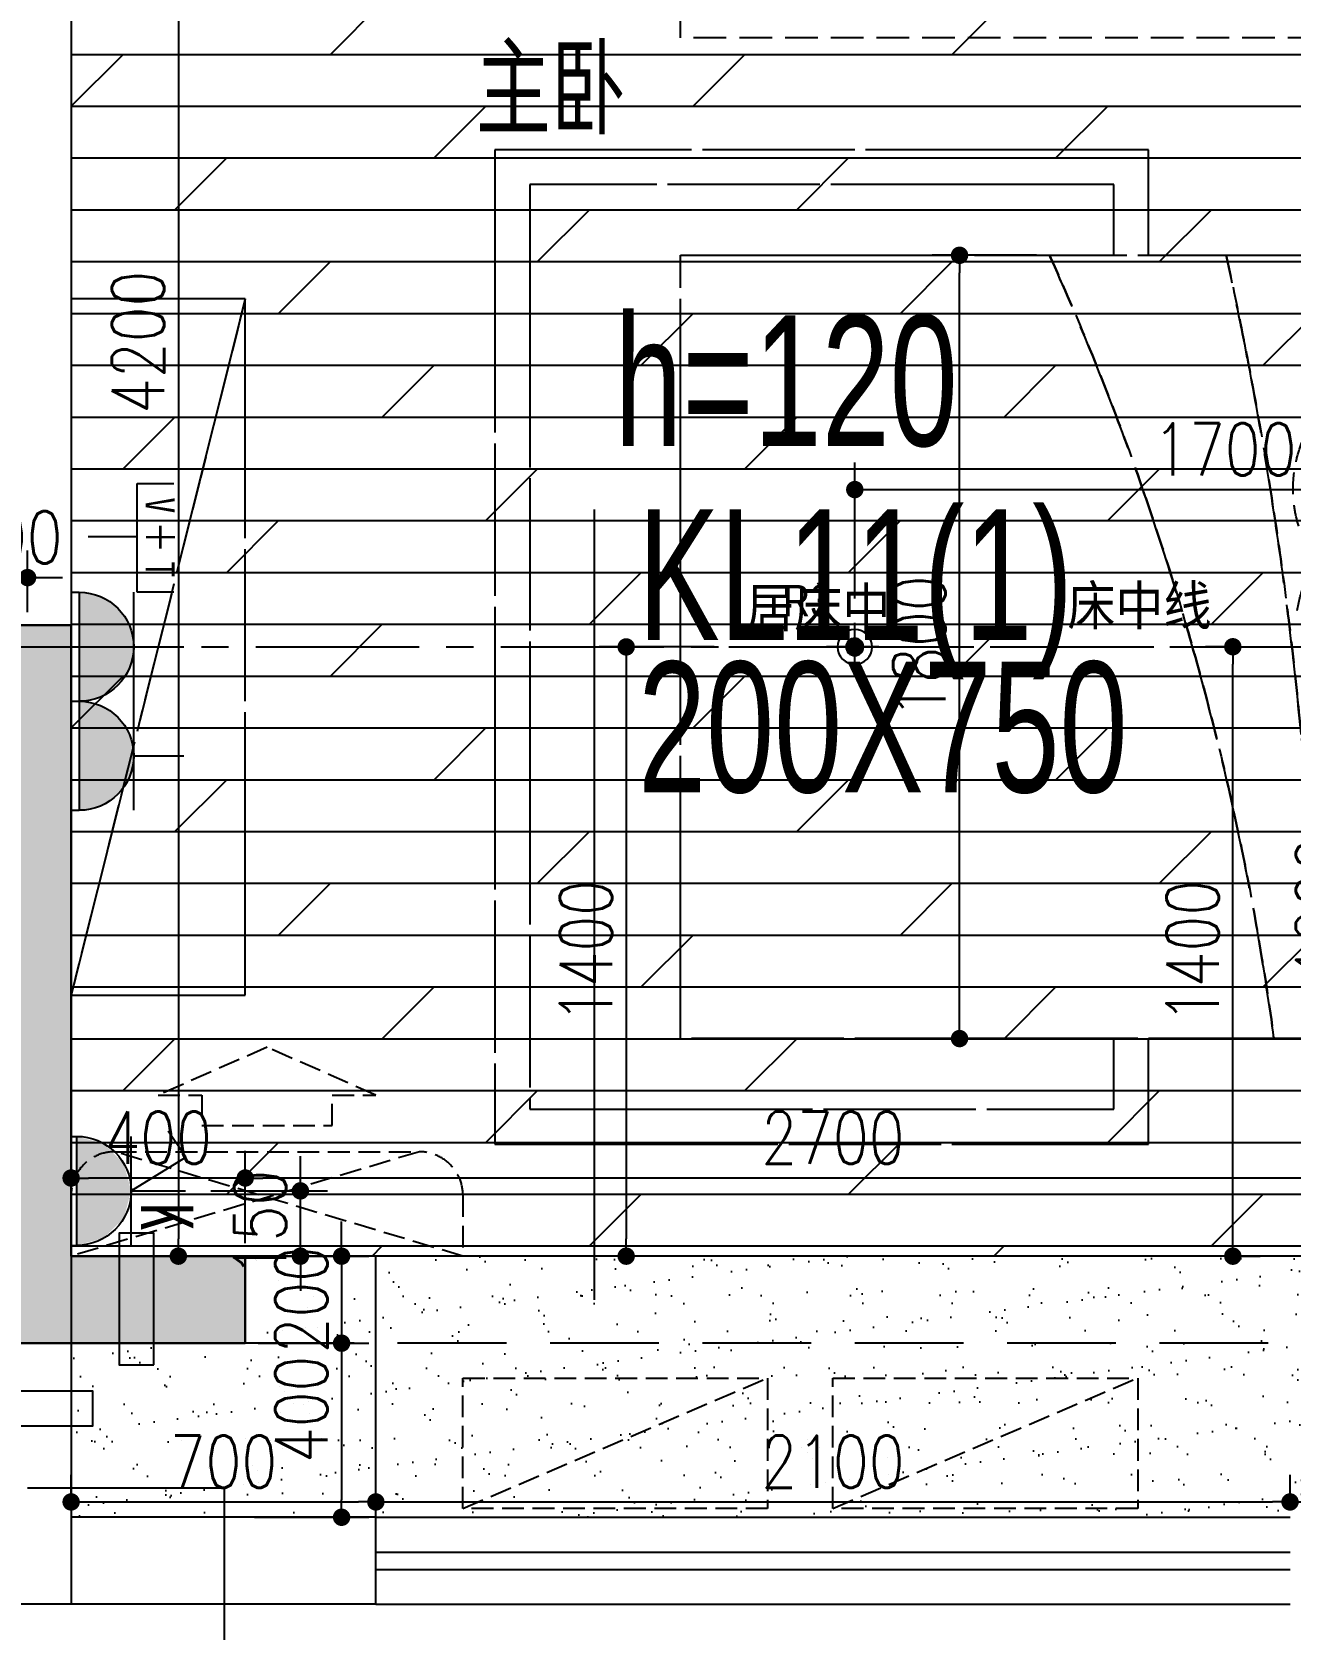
# Model space of a CAD drawing. Header units: inches. Extents: x -2597087 to 134135, y -662679 to 20000.
# Drawn here: x 12580 to 15470, y -18434 to -14764 of the extents above; entities that cross this region are included whole.
import ezdxf
from ezdxf.enums import TextEntityAlignment as Align

# ---------------------------------------------------------------- set-up
doc = ezdxf.new("R2010")
doc.units = ezdxf.units.IN
doc.header["$LTSCALE"] = 100
doc.header["$MEASUREMENT"] = 0
for name, pattern in [('$0$DASH', [0.35, 0.25, -0.1]), ('__DASH', [0.35, 0.25, -0.1]), ('CENTER', [50.8, 31.75, -6.35, 6.35, -6.35]), ('CENTER2', [1.125, 0.75, -0.125, 0.125, -0.125]), ('DASH', [0.35, 0.25, -0.1]), ('DASHDOT2', [12.7, 6.35, -3.175, 0, -3.175]), ('HIDDENX2', [0.75, 0.5, -0.25])]:
    doc.linetypes.add(name, pattern=pattern)
doc.layers.get('0').update_dxf_attribs({"linetype": 'CONTINUOUS'})
doc.layers.get('Defpoints').update_dxf_attribs({"linetype": 'CONTINUOUS'})
for name, color, linetype in [('-04给水图层', 142, 'CENTER'), ('00-墙填充', 8, 'CONTINUOUS'), ('00-墙实线', 6, 'CONTINUOUS'), ('00-板厚度', 7, 'CONTINUOUS'), ('00-梁编号', 2, 'CONTINUOUS'), ('00-梁虚线', 4, 'DASH'), ('Air Conditioner空调机', 147, 'CONTINUOUS'), ('EQUIP-动力', 3, 'CONTINUOUS'), ('EQUIP-照明', 3, 'CONTINUOUS'), ('floor', 8, 'CONTINUOUS'), ('PUB_HATCH', 8, 'CONTINUOUS'), ('RC', 1, 'CONTINUOUS'), ('WALL', 7, 'CONTINUOUS'), ('wall-dim', 3, 'CONTINUOUS'), ('WC', 1, 'CONTINUOUS'), ('WINDOW', 4, 'CONTINUOUS'), ('天花开线', 4, 'CONTINUOUS'), ('家具', 1, 'DASH'), ('空调', 8, 'CONTINUOUS')]:
    doc.layers.add(name, color=color, linetype=linetype)
doc.layers.add('PUB_TEXT', color=2, linetype='CONTINUOUS', lineweight=0)
doc.styles.add('_TCH_LABEL', font='COMPLEX', dxfattribs={"bigfont": 'GBCBIG'})
doc.styles.add('st', font='', dxfattribs={"width": 0.7})
doc.styles.get("Standard").update_dxf_attribs({"font": 'txt.shx', "width": 0.8, "bigfont": 'GBCBIG.shx'})
doc.styles.add('STYLE1', font='stylu.ttf')
doc.styles.add('宋体', font='', dxfattribs={"width": 0.8})
doc.styles.add('结构海文', font='haiwenrs2015.shx', dxfattribs={"width": 0.7, "bigfont": 'haiwenhz.shx'})
doc.styles.get('st').set_extended_font_data('SimSun')
doc.styles.get('宋体').set_extended_font_data('SimSun')
doc.dimstyles.new('50', dxfattribs={"dimscale": 50, "dimtxt": 2.4, "dimasz": 0.8, "dimexe": 1.25, "dimexo": 0.6, "dimgap": 0.65, "dimtad": 1, "dimdec": 0, "dimdsep": 46, "dimtxsty": 'Standard', "dimblk1": 'DOT', "dimblk2": 'DOT', "dimsah": 1, "dimcen": 2.5, "dimclrd": 3, "dimclre": 3, "dimclrt": 3, "dimadec": 0, "dimazin": 0, "dimtfac": 1, "dimtdec": 0, "dimtix": 1, "dimtmove": 2, "dimatfit": 0, "dimldrblk": 'DOT', "dimfxl": 5, "dimfxlon": 1, "dimarcsym": 0})

# ---------------------------------------------------------------- blocks, each defined once
blk = doc.blocks.new('A$C50EC2947')
at = {"linetype": 'DASH', "ltscale": 2}
blk.add_line((0.5, 300), (700, -1.2), dxfattribs=at)
blk.add_lwpolyline([(0, 0), (700, -1.2), (700.5, 298.8), (0.5, 300)], close=True, dxfattribs=at)
blk = doc.blocks.new('A$C65142D5C')
at = {"layer": '空调', "linetype": 'DASH', "ltscale": 2}
for p, q in [((240, 100), (0, 900)), ((0, 0), (240, 800))]:
    blk.add_line(p, q, dxfattribs=at)
blk.add_lwpolyline([(0, 0), (0, 900), (140, 900, -0.414214), (240, 800), (240, 100, -0.414214), (140, 0)], format="xyb", close=True, dxfattribs=at)
blk.add_lwpolyline([(370, 700), (370, 600), (300, 600), (300, 300), (370, 300), (370, 200), (480, 450)], close=True, dxfattribs=at)
blk = doc.blocks.new('DFG44EWDSDFG')
at = {"layer": 'PUB_HATCH'}
blk.add_hatch(color=6, dxfattribs=at).paths.add_polyline_path([(13069.9, -17777.5), (13069.9, -17577.5), (12669.9, -17577.5), (12669.9, -16127.5), (12469.9, -16127.5), (12469.9, -16677.5), (11969.9, -16677.5), (11969.9, -16877.5), (12469.9, -16877.5), (12469.9, -17777.5)])
at = {"layer": 'Air Conditioner空调机'}
for points in [[(12859.9, -17827.5), (12859.9, -17524.8), (12779.9, -17524.8), (12779.9, -17827.5)], [(12417.2, -17967.5), (12719.9, -17967.5), (12719.9, -17887.5), (12417.2, -17887.5)]]:
    blk.add_lwpolyline(points, close=True, dxfattribs=at)
at = {"layer": 'WALL'}
for p, q in [((12669.9, -13377.5), (12669.9, -16777.5)), ((12669.9, -16127.5), (12469.9, -16127.5)), ((12669.9, -16777.5), (12669.9, -17577.5)), ((12669.9, -17577.5), (12669.9, -17777.5)), ((12669.9, -17777.5), (12669.9, -18177.5)), ((13369.9, -18177.5), (12669.9, -18177.5)), ((13369.9, -18377.5), (13369.9, -18177.5)), ((13369.9, -18377.5), (12469.9, -18377.5))]:
    blk.add_line(p, q, dxfattribs=at)
at = {"layer": 'WALL', "color": 7}
for p, q in [((12669.9, -17577.5), (12669.9, -16127.5)), ((13069.9, -17577.5), (12669.9, -17577.5)), ((13069.9, -17777.5), (13069.9, -17577.5)), ((12469.9, -17777.5), (13069.9, -17777.5))]:
    blk.add_line(p, q, dxfattribs=at)
at = {"layer": 'WINDOW'}
for p, q in [((16069.9, -17577.5), (12669.9, -17577.5)), ((13369.9, -18177.5), (15469.9, -18177.5)), ((13369.9, -18257.5), (15469.9, -18257.5)), ((13369.9, -18297.5), (15469.9, -18297.5)), ((13369.9, -18377.5), (15469.9, -18377.5))]:
    blk.add_line(p, q, dxfattribs=at)
at = {"layer": 'Air Conditioner空调机', "linetype": 'DASH', "ltscale": 0.5, "extrusion": (0, 0, -1), "zscale": -1, "rotation": 180.0967230351278}
for p in [(-13569.9, -17857.5), (-14419.9, -17857.5)]:
    blk.add_blockref('A$C50EC2947', p, dxfattribs=at)
at = {"layer": '空调', "rotation": 89.9999999066185}
blk.add_blockref('A$C65142D5C', (13569.9, -17577.5), dxfattribs=at)
blk = doc.blocks.new('A$C0CEA21E2')
at = {"layer": '家具', "color": 2, "linetype": 'HIDDENX2'}
for p, q in [((2026.6, 2900), (2026.6, 2400)), ((2526.6, 2900), (2026.6, 2900)), ((2526.6, 2400), (426.7, 2400)), ((426.7, 2400), (426.7, 600)), ((2526.6, 600), (2526.6, 2400)), ((426.7, 600), (2526.6, 600)), ((2026.6, 100), (2026.6, 600)), ((2526.6, 600), (2526.6, 600)), ((2526.6, 100), (2026.6, 100))]:
    blk.add_line(p, q, dxfattribs=at)
at = {"layer": '家具', "color": 8, "linetype": 'HIDDENX2'}
for p, q in [((2266.2, 2631.5), (2266.2, 2834.7)), ((2248.9, 2631.5), (2062, 2631.5)), ((2248.9, 2631.5), (2480.3, 2631.5)), ((2266.2, 2631.5), (2266.2, 2420.4)), ((80, 437.5), (80, 2562.5)), ((80, 2562.5), (1421.7, 2562.5)), ((1421.7, 2562.5), (1421.7, 2400)), ((1948.1, 2044.3), (1948.1, 2215.9)), ((2401.5, 2215.9), (2401.5, 1534.6)), ((2401.5, 784.1), (2401.5, 1465.4)), ((1948.1, 944.5), (1948.1, 784.1)), ((1421.7, 600), (1421.7, 437.5)), ((2266.2, 368.5), (2266.2, 579.6)), ((1421.7, 437.5), (80, 437.5)), ((2248.9, 368.5), (2062, 368.5)), ((2248.9, 368.5), (2480.3, 368.5)), ((2266.2, 368.5), (2266.2, 165.3))]:
    blk.add_line(p, q, dxfattribs=at)
at = {"layer": '家具', "color": 1, "linetype": 'HIDDENX2'}
for p, q in [((0, 357.5), (0, 2642.5)), ((0, 2642.5), (1501.7, 2642.5)), ((1501.7, 2642.5), (1501.7, 2400)), ((1501.7, 600), (1501.7, 357.5)), ((1501.7, 357.5), (0, 357.5))]:
    blk.add_line(p, q, dxfattribs=at)
at = {"layer": '家具', "color": 2, "linetype": 'DASH'}
for p, q in [((2026.6, 2400), (2526.6, 2400)), ((2026.6, 600), (2526.6, 600))]:
    blk.add_line(p, q, dxfattribs=at)
at = {"layer": '家具', "color": 2, "linetype": 'HIDDENX2'}
for points in [[(2526.6, 2400), (2526.6, 2900)], [(2526.6, 600), (2526.6, 100)]]:
    blk.add_lwpolyline(points, dxfattribs=at)
at = {"layer": '家具', "linetype": 'HIDDENX2'}
for centre in [(2266.2, 2631.5), (2266.2, 368.5)]:
    blk.add_circle(centre, 134.6, dxfattribs=at)
at = {"layer": '家具', "color": 8, "linetype": 'HIDDENX2'}
for centre in [(2266.2, 2631.5), (2266.2, 368.5)]:
    blk.add_circle(centre, 71.1, dxfattribs=at)
at = {"layer": '家具', "color": 1, "linetype": 'HIDDENX2'}
for centre, radius, start, end in [((-4641.7, 3268.2), 6489.8, 335.72354, 352.31176), ((-7066, 2531.6), 8956.6, 347.54529, 359.15783)]:
    blk.add_arc(centre, radius, start, end, dxfattribs=at)
at = {"layer": '家具', "color": 8, "linetype": 'HIDDENX2'}
for centre, radius, start, end in [((2174.8, 941.2), 1294.7, 79.916, 100.084), ((2034.8, 1608.6), 444.3, 76.6334, 110.2028), ((2021.3, 1962.3), 140.2, 320.0013, 34.052), ((1903.9, 1741.7), 260, 342.7207, 37.6076), ((2034.8, 1298.5), 444.3, 76.6334, 109.4677), ((1828, 1606.4), 333.5, 334.3744, 21.8909), ((2174.8, 2809.3), 1294.7, 268.8475, 280.084), ((1903.9, 1331.6), 260, 342.7207, 37.6076), ((2174.8, 190.7), 1294.7, 79.916, 91.6008), ((2331.1, 1510.3), 497.3, 190.9098, 204.5758), ((2127.7, 1136.9), 294, 148.4002, 212.1383), ((2034.8, 875.5), 444.3, 76.6334, 110.7599), ((2071.2, 1589.9), 345.1, 236.1083, 238.4666), ((2021.3, 1229.2), 140.2, 320.0013, 34.052), ((1903.9, 1008.7), 260, 342.7207, 37.6076), ((2071.2, 1267), 345.1, 236.1083, 283.5553), ((2174.8, 2058.8), 1294.7, 259.916, 280.084)]:
    blk.add_arc(centre, radius, start, end, dxfattribs=at)
blk = doc.blocks.new('_Dot')
at = {"color": 0, "linetype": 'ByBlock', "lineweight": -2}
blk.add_line((-0.5, 0), (-1, 0), dxfattribs=at)
at = {"color": 0, "linetype": 'ByBlock', "const_width": 0.5}
blk.add_lwpolyline([(-0.25, 0, 1), (0.25, 0, 1)], format="xyb", close=True, dxfattribs=at)
blk = doc.blocks.new('*D422')
at = {"layer": 'Defpoints', "color": 0, "transparency": 16777216}
for p in [(14710.7, -15277.5), (14917.5, -15277.5), (15120, -17077.5)]:
    blk.add_point(p, dxfattribs=at)
at = {"layer": 'WC', "color": 3, "lineweight": -2, "transparency": 16777216}
for p, q in [((14887.5, -15277.5), (14648.2, -15277.5)), ((14710.7, -17037.5), (14710.7, -15317.5)), ((14960.7, -17077.5), (14648.2, -17077.5))]:
    blk.add_line(p, q, dxfattribs=at)
at = {"layer": 'WC', "color": 3, "lineweight": -2, "transparency": 16777216, "xscale": 40, "yscale": 40, "zscale": 40}
for p, rotation in [((14710.7, -15277.5), 90), ((14710.7, -17077.5), 270)]:
    blk.add_blockref('_Dot', p, dxfattribs=dict(at, rotation=rotation))
at = {"layer": 'WC', "color": 3, "transparency": 16777216, "insert": (14618.2, -16177.5), "char_height": 120, "attachment_point": 5, "rotation": 90}
blk.add_mtext('1800', dxfattribs=at)
blk = doc.blocks.new('*D441')
at = {"layer": 'Defpoints', "color": 0, "transparency": 16777216}
for p in [(15635.9, -16177.5), (15874.6, -16177.5), (15874.6, -17377.8)]:
    blk.add_point(p, dxfattribs=at)
at = {"layer": 'EQUIP-照明', "color": 3, "lineweight": -2, "transparency": 16777216}
for p, q in [((15844.6, -16177.5), (15573.4, -16177.5)), ((15635.9, -17337.8), (15635.9, -16217.5)), ((15844.6, -17377.8), (15573.4, -17377.8))]:
    blk.add_line(p, q, dxfattribs=at)
at = {"layer": 'EQUIP-照明', "color": 3, "lineweight": -2, "transparency": 16777216, "xscale": 40, "yscale": 40, "zscale": 40}
for p, rotation in [((15635.9, -16177.5), 90), ((15635.9, -17377.8), 270)]:
    blk.add_blockref('_Dot', p, dxfattribs=dict(at, rotation=rotation))
at = {"layer": 'EQUIP-照明', "color": 3, "transparency": 16777216, "insert": (15543.4, -16777.6), "char_height": 120, "attachment_point": 5, "rotation": 90}
blk.add_mtext('1200', dxfattribs=at)
blk = doc.blocks.new('*D442')
at = {"layer": 'Defpoints', "color": 0, "transparency": 16777216}
for p in [(14177.1, -16177.5), (13945, -17577.5), (14177.1, -17577.5)]:
    blk.add_point(p, dxfattribs=at)
at = {"layer": 'EQUIP-照明', "color": 3, "lineweight": -2, "transparency": 16777216}
for p, q in [((14147.1, -16177.5), (13882.5, -16177.5)), ((13945, -16217.5), (13945, -17537.5)), ((14147.1, -17577.5), (13882.5, -17577.5))]:
    blk.add_line(p, q, dxfattribs=at)
at = {"layer": 'EQUIP-照明', "color": 3, "lineweight": -2, "transparency": 16777216, "xscale": 40, "yscale": 40, "zscale": 40}
for p, rotation in [((13945, -16177.5), 90), ((13945, -17577.5), 270)]:
    blk.add_blockref('_Dot', p, dxfattribs=dict(at, rotation=rotation))
at = {"layer": 'EQUIP-照明', "color": 3, "transparency": 16777216, "insert": (13852.5, -16877.5), "char_height": 120, "attachment_point": 5, "rotation": 90}
blk.add_mtext('1400', dxfattribs=at)
blk = doc.blocks.new('$2134')
h = blk.add_hatch(color=250)
h.dxf.hatch_style = 1
edge = h.paths.add_edge_path()
edge.add_arc((12324.7, 10810.7), 20, 0, 360)
at = {"color": 1}
for p, q in [((12324.7, 10755.7), (12324.7, 10865.7)), ((12269.7, 10810.7), (12389.6, 10810.7))]:
    blk.add_line(p, q, dxfattribs=at)
for radius in [40, 20]:
    blk.add_circle((12324.7, 10810.7), radius, dxfattribs=at)
blk = doc.blocks.new('*D443')
at = {"layer": 'Defpoints', "color": 0, "transparency": 16777216}
for p in [(16169.9, -15815.9), (16169.9, -16093.2), (14470.1, -16122.5)]:
    blk.add_point(p, dxfattribs=at)
at = {"layer": '天花开线', "color": 3, "lineweight": -2, "transparency": 16777216}
for p, q in [((14470.1, -16065.9), (14470.1, -15753.4)), ((16169.9, -16063.2), (16169.9, -15753.4)), ((14510.1, -15815.9), (16129.9, -15815.9))]:
    blk.add_line(p, q, dxfattribs=at)
at = {"layer": '天花开线', "color": 3, "lineweight": -2, "transparency": 16777216, "xscale": 40, "yscale": 40, "zscale": 40, "rotation": 180}
blk.add_blockref('_Dot', (14470.1, -15815.9), dxfattribs=at)
at = {"layer": '天花开线', "color": 3, "lineweight": -2, "transparency": 16777216, "xscale": 40, "yscale": 40, "zscale": 40}
blk.add_blockref('_Dot', (16169.9, -15815.9), dxfattribs=at)
at = {"layer": '天花开线', "color": 3, "transparency": 16777216, "insert": (15320, -15723.4), "char_height": 120, "attachment_point": 5}
blk.add_mtext('1700', dxfattribs=at)
blk = doc.blocks.new('DREGFDS34DFDFDFFDDFDF')
at = {"layer": 'EQUIP-动力', "color": 8, "linetype": '__DASH', "ltscale": 10}
for p, q in [((43164.3, -15035), (41662.6, -15035)), ((41662.6, -15035), (41662.6, -17319.9)), ((43164.3, -15277.5), (43164.3, -15035)), ((43084.3, -15115), (41742.6, -15115)), ((41742.6, -15115), (41742.6, -17239.9)), ((43084.3, -15277.5), (43084.3, -15115)), ((42089.3, -17077.5), (42089.3, -15277.5)), ((42089.3, -15277.5), (44189.2, -15277.5)), ((41089.2, -15377.5), (40689.2, -15377.5)), ((40689.2, -15377.5), (40689.2, -16977.5)), ((41089.2, -15377.5), (40689.2, -16977.5)), ((41089.2, -16977.5), (41089.2, -15377.5)), ((40689.2, -16977.5), (41089.2, -16977.5)), ((44189.2, -17077.5), (42089.3, -17077.5)), ((43084.3, -17239.9), (43084.3, -17077.5)), ((43164.3, -17319.9), (43164.3, -17077.5)), ((41742.6, -17239.9), (43084.3, -17239.9)), ((41662.6, -17319.9), (43164.3, -17319.9))]:
    blk.add_line(p, q, dxfattribs=at)
for centre, radius, start, end in [((37020.8, -17945.7), 6489.8, 7.68824, 24.27646), ((34596.5, -17209.1), 8956.6, 0.84217, 12.45471)]:
    blk.add_arc(centre, radius, start, end, dxfattribs=at)
blk = doc.blocks.new('safre2cdas')
at = {"linetype": 'ByBlock', "lineweight": -2}
h = blk.add_hatch(color=0, dxfattribs=at)
edge = h.paths.add_edge_path()
edge.add_ellipse((-141.7, 0), major_axis=(-88.6, 88.6), ratio=1, start_angle=135, end_angle=315, ccw=False)
edge.add_line((-141.7, -125.2), (-141.7, 125.2))
at = {"color": 0, "linetype": 'ByBlock', "lineweight": -2}
for p, q in [((-160.3, 125.2), (-141.7, 125.2)), ((-141.7, 125.2), (-141.7, -125.2)), ((-16.4, -125.2), (-16.4, 125.2)), ((-16.4, 0), (98.6, 0)), ((-160.3, -125.2), (-141.7, -125.2))]:
    blk.add_line(p, q, dxfattribs=at)
at = {"color": 0, "linetype": 'ByBlock', "lineweight": -2, "extrusion": (0, 0, -1)}
blk.add_ellipse((-141.7, 0), major_axis=(88.6, 88.6), ratio=1, start_param=-0.785398, end_param=2.356194, dxfattribs=at)
blk = doc.blocks.new('PCG7')
at = {"color": 0, "linetype": 'ByBlock', "lineweight": -2}
for p, q in [((-120, 675), (-120, 300)), ((996, 300), (996, 675)), ((-120, 300), (996, 300)), ((450, 300), (450, -201))]:
    blk.add_line(p, q, dxfattribs=at)
at = {"color": 0, "linetype": 'ByBlock', "lineweight": -2, "style": '宋体', "width": 0.8}
for s, p in [('T', (33, 386)), ('＋', (282, 385)), ('V', (690, 386))]:
    blk.add_text(s, height=300, dxfattribs=at).set_placement(p)
blk = doc.blocks.new('*D495')
at = {"layer": 'Defpoints', "color": 0, "transparency": 16777216}
for p in [(15338.5, -16177.1), (15338.5, -16177.1), (15301.9, -17577.5)]:
    blk.add_point(p, dxfattribs=at)
at = {"layer": 'EQUIP-动力', "color": 3, "lineweight": -2, "transparency": 16777216}
for p, q in [((15338.5, -16177.1), (15276, -16177.1)), ((15338.5, -17537.5), (15338.5, -16217.1)), ((15331.9, -17577.5), (15401, -17577.5))]:
    blk.add_line(p, q, dxfattribs=at)
at = {"layer": 'EQUIP-动力', "color": 3, "lineweight": -2, "transparency": 16777216, "xscale": 40, "yscale": 40, "zscale": 40}
for p, rotation in [((15338.5, -16177.1), 90), ((15338.5, -17577.5), 270)]:
    blk.add_blockref('_Dot', p, dxfattribs=dict(at, rotation=rotation))
at = {"layer": 'EQUIP-动力', "color": 3, "transparency": 16777216, "insert": (15246, -16877.3), "char_height": 120, "attachment_point": 5, "rotation": 90}
blk.add_mtext('1400', dxfattribs=at)
blk = doc.blocks.new('HJ1')
for p, q in [((-337.8, 478), (-337.8, 444.2)), ((-337.8, 444.2), (337.8, 444.2)), ((337.8, 478), (337.8, 444.2)), ((337.8, 106.4), (-337.8, 106.4)), ((0, 106.4), (-209.3, -232)), ((0, 106.4), (0, -231.4)), ((-209.3, -232), (-370.8, -122.7))]:
    blk.add_line(p, q)
blk.add_arc((0, 444.2), 337.8, 180, 0)
for points in [[(292.6, 275.3), (-292.6, 275.3), (337.8, 444.2), (-337.8, 444.2)], [(168.9, 151.7), (-168.9, 151.7), (292.6, 275.3), (-292.6, 275.3)], [(0, 106.4), (0, 106.4), (168.9, 151.7), (-168.9, 151.7)]]:
    blk.add_solid(points)
at = {"style": '_TCH_LABEL', "flags": 9}
blk.add_attdef('A', (0, -231.4), '', height=0.0135, dxfattribs=at)
blk = doc.blocks.new('*D496')
at = {"layer": 'Defpoints', "color": 0, "transparency": 16777216}
for p in [(12961, -17427.5), (13196.6, -17427.5), (12961, -17577.5)]:
    blk.add_point(p, dxfattribs=at)
at = {"layer": 'EQUIP-动力', "color": 3, "lineweight": -2, "transparency": 16777216}
for p, q in [((13196.6, -17387.5), (13196.6, -17347.5)), ((12991, -17427.5), (13259.1, -17427.5)), ((13196.6, -17577.5), (13196.6, -17427.5)), ((12991, -17577.5), (13259.1, -17577.5)), ((13196.6, -17617.5), (13196.6, -17657.5))]:
    blk.add_line(p, q, dxfattribs=at)
at = {"layer": 'EQUIP-动力', "color": 3, "lineweight": -2, "transparency": 16777216, "xscale": 40, "yscale": 40, "zscale": 40}
for p, rotation in [((13196.6, -17427.5), 270), ((13196.6, -17577.5), 90)]:
    blk.add_blockref('_Dot', p, dxfattribs=dict(at, rotation=rotation))
at = {"layer": 'EQUIP-动力', "color": 3, "transparency": 16777216, "insert": (13104.1, -17502.5), "char_height": 120, "attachment_point": 5, "rotation": 90}
blk.add_mtext('150', dxfattribs=at)
blk = doc.blocks.new('h54h5h56j56')
at = {"layer": '-04给水图层', "color": 8, "linetype": '$0$DASH', "ltscale": 5}
for p, q in [((38550.2, 9638.7), (37048.5, 9638.7)), ((37048.5, 9638.7), (37048.5, 7353.8)), ((38550.2, 9396.2), (38550.2, 9638.7)), ((38470.2, 9558.7), (37128.5, 9558.7)), ((37128.5, 9558.7), (37128.5, 7433.8)), ((38470.2, 9396.2), (38470.2, 9558.7)), ((37475.2, 7596.2), (37475.2, 9396.2)), ((37475.2, 9396.2), (39575.1, 9396.2)), ((36475.1, 9296.2), (36075.1, 9296.2)), ((36075.1, 9296.2), (36075.1, 7696.2)), ((36475.1, 9296.2), (36075.1, 7696.2)), ((36475.1, 7696.2), (36475.1, 9296.2)), ((36075.1, 7696.2), (36475.1, 7696.2)), ((39575.1, 7596.2), (37475.2, 7596.2)), ((38470.2, 7433.8), (38470.2, 7596.2)), ((38550.2, 7353.8), (38550.2, 7596.2)), ((37128.5, 7433.8), (38470.2, 7433.8)), ((37048.5, 7353.8), (38550.2, 7353.8))]:
    blk.add_line(p, q, dxfattribs=at)
for centre, radius, start, end in [((32406.8, 6728), 6489.8, 7.68824, 24.27646), ((29982.5, 7464.6), 8956.6, 0.84217, 12.45471)]:
    blk.add_arc(centre, radius, start, end, dxfattribs=at)
blk = doc.blocks.new('*D663')
at = {"layer": 'Defpoints', "color": 0, "transparency": 16777216}
for p in [(12569.9, -16018.2), (12469.9, -16127.5), (12569.9, -16127.5)]:
    blk.add_point(p, dxfattribs=at)
at = {"layer": 'wall-dim', "color": 3, "lineweight": -2, "transparency": 16777216}
for p, q in [((12469.9, -16097.5), (12469.9, -15955.7)), ((12569.9, -16097.5), (12569.9, -15955.7)), ((12429.9, -16018.2), (12389.9, -16018.2)), ((12469.9, -16018.2), (12569.9, -16018.2)), ((12609.9, -16018.2), (12649.9, -16018.2))]:
    blk.add_line(p, q, dxfattribs=at)
at = {"layer": 'wall-dim', "color": 3, "lineweight": -2, "transparency": 16777216, "xscale": 40, "yscale": 40, "zscale": 40}
blk.add_blockref('_Dot', (12469.9, -16018.2), dxfattribs=at)
at = {"layer": 'wall-dim', "color": 3, "lineweight": -2, "transparency": 16777216, "xscale": 40, "yscale": 40, "zscale": 40, "rotation": 180}
blk.add_blockref('_Dot', (12569.9, -16018.2), dxfattribs=at)
at = {"layer": 'wall-dim', "color": 3, "transparency": 16777216, "insert": (12526.8, -15925.7), "char_height": 120, "attachment_point": 5}
blk.add_mtext('100', dxfattribs=at)
blk = doc.blocks.new('*D675')
at = {"layer": 'Defpoints', "color": 0, "transparency": 16777216}
for p in [(13069.9, -17397.9), (13069.9, -17577.5), (15769.9, -17577.5)]:
    blk.add_point(p, dxfattribs=at)
at = {"layer": 'wall-dim', "color": 3, "lineweight": -2, "transparency": 16777216}
for p, q in [((13069.9, -17547.5), (13069.9, -17335.4)), ((15769.9, -17547.5), (15769.9, -17335.4)), ((15729.9, -17397.9), (13109.9, -17397.9))]:
    blk.add_line(p, q, dxfattribs=at)
at = {"layer": 'wall-dim', "color": 3, "lineweight": -2, "transparency": 16777216, "xscale": 40, "yscale": 40, "zscale": 40, "rotation": 180}
blk.add_blockref('_Dot', (13069.9, -17397.9), dxfattribs=at)
at = {"layer": 'wall-dim', "color": 3, "lineweight": -2, "transparency": 16777216, "xscale": 40, "yscale": 40, "zscale": 40}
blk.add_blockref('_Dot', (15769.9, -17397.9), dxfattribs=at)
at = {"layer": 'wall-dim', "color": 3, "transparency": 16777216, "insert": (14419.9, -17305.4), "char_height": 120, "attachment_point": 5}
blk.add_mtext('2700', dxfattribs=at)
blk = doc.blocks.new('*D676')
at = {"layer": 'Defpoints', "color": 0, "transparency": 16777216}
for p in [(12669.9, -17397.9), (12669.9, -17577.5), (13069.9, -17577.5)]:
    blk.add_point(p, dxfattribs=at)
at = {"layer": 'wall-dim', "color": 3, "lineweight": -2, "transparency": 16777216}
for p, q in [((12669.9, -17547.5), (12669.9, -17335.4)), ((13069.9, -17547.5), (13069.9, -17335.4)), ((13029.9, -17397.9), (12709.9, -17397.9))]:
    blk.add_line(p, q, dxfattribs=at)
at = {"layer": 'wall-dim', "color": 3, "lineweight": -2, "transparency": 16777216, "xscale": 40, "yscale": 40, "zscale": 40, "rotation": 180}
blk.add_blockref('_Dot', (12669.9, -17397.9), dxfattribs=at)
at = {"layer": 'wall-dim', "color": 3, "lineweight": -2, "transparency": 16777216, "xscale": 40, "yscale": 40, "zscale": 40}
blk.add_blockref('_Dot', (13069.9, -17397.9), dxfattribs=at)
at = {"layer": 'wall-dim', "color": 3, "transparency": 16777216, "insert": (12869.9, -17305.4), "char_height": 120, "attachment_point": 5}
blk.add_mtext('400', dxfattribs=at)
blk = doc.blocks.new('*D677')
at = {"layer": 'Defpoints', "color": 0, "transparency": 16777216}
for p in [(12669.9, -13377.5), (12669.9, -17577.5), (12916.2, -17577.5)]:
    blk.add_point(p, dxfattribs=at)
at = {"layer": 'wall-dim', "color": 3, "lineweight": -2, "transparency": 16777216}
for p, q in [((12699.9, -13377.5), (12978.7, -13377.5)), ((12916.2, -13417.5), (12916.2, -17537.5)), ((12699.9, -17577.5), (12978.7, -17577.5))]:
    blk.add_line(p, q, dxfattribs=at)
at = {"layer": 'wall-dim', "color": 3, "lineweight": -2, "transparency": 16777216, "xscale": 40, "yscale": 40, "zscale": 40}
for p, rotation in [((12916.2, -13377.5), 90), ((12916.2, -17577.5), 270)]:
    blk.add_blockref('_Dot', p, dxfattribs=dict(at, rotation=rotation))
at = {"layer": 'wall-dim', "color": 3, "transparency": 16777216, "insert": (12823.7, -15477.5), "char_height": 120, "attachment_point": 5, "rotation": 90}
blk.add_mtext('4200', dxfattribs=at)
blk = doc.blocks.new('*D678')
at = {"layer": 'Defpoints', "color": 0, "transparency": 16777216}
for p in [(13069.9, -17577.5), (13069.9, -17777.5), (13291.2, -17777.5)]:
    blk.add_point(p, dxfattribs=at)
at = {"layer": 'wall-dim', "color": 3, "lineweight": -2, "transparency": 16777216}
for p, q in [((13291.2, -17537.5), (13291.2, -17497.5)), ((13099.9, -17577.5), (13353.7, -17577.5)), ((13291.2, -17577.5), (13291.2, -17777.5)), ((13099.9, -17777.5), (13353.7, -17777.5)), ((13291.2, -17817.5), (13291.2, -17857.5))]:
    blk.add_line(p, q, dxfattribs=at)
at = {"layer": 'wall-dim', "color": 3, "lineweight": -2, "transparency": 16777216, "xscale": 40, "yscale": 40, "zscale": 40}
for p, rotation in [((13291.2, -17577.5), 270), ((13291.2, -17777.5), 90)]:
    blk.add_blockref('_Dot', p, dxfattribs=dict(at, rotation=rotation))
at = {"layer": 'wall-dim', "color": 3, "transparency": 16777216, "insert": (13198.7, -17677.5), "char_height": 120, "attachment_point": 5, "rotation": 90}
blk.add_mtext('200', dxfattribs=at)
blk = doc.blocks.new('*D679')
at = {"layer": 'Defpoints', "color": 0, "transparency": 16777216}
for p in [(13069.9, -17777.5), (13060.9, -18177.5), (13291.2, -18177.5)]:
    blk.add_point(p, dxfattribs=at)
at = {"layer": 'wall-dim', "color": 3, "lineweight": -2, "transparency": 16777216}
for p, q in [((13099.9, -17777.5), (13353.7, -17777.5)), ((13291.2, -17817.5), (13291.2, -18137.5)), ((13090.9, -18177.5), (13353.7, -18177.5))]:
    blk.add_line(p, q, dxfattribs=at)
at = {"layer": 'wall-dim', "color": 3, "lineweight": -2, "transparency": 16777216, "xscale": 40, "yscale": 40, "zscale": 40}
for p, rotation in [((13291.2, -17777.5), 90), ((13291.2, -18177.5), 270)]:
    blk.add_blockref('_Dot', p, dxfattribs=dict(at, rotation=rotation))
at = {"layer": 'wall-dim', "color": 3, "transparency": 16777216, "insert": (13198.7, -17929.6), "char_height": 120, "attachment_point": 5, "rotation": 90}
blk.add_mtext('400', dxfattribs=at)
blk = doc.blocks.new('*D680')
at = {"layer": 'Defpoints', "color": 0, "transparency": 16777216}
for p in [(13369.9, -18142.3), (12669.9, -18177.5), (13369.9, -18177.5)]:
    blk.add_point(p, dxfattribs=at)
at = {"layer": 'wall-dim', "color": 3, "lineweight": -2, "transparency": 16777216}
for p, q in [((12669.9, -18147.5), (12669.9, -18079.8)), ((13369.9, -18147.5), (13369.9, -18079.8)), ((12709.9, -18142.3), (13329.9, -18142.3))]:
    blk.add_line(p, q, dxfattribs=at)
at = {"layer": 'wall-dim', "color": 3, "lineweight": -2, "transparency": 16777216, "xscale": 40, "yscale": 40, "zscale": 40, "rotation": 180}
blk.add_blockref('_Dot', (12669.9, -18142.3), dxfattribs=at)
at = {"layer": 'wall-dim', "color": 3, "lineweight": -2, "transparency": 16777216, "xscale": 40, "yscale": 40, "zscale": 40}
blk.add_blockref('_Dot', (13369.9, -18142.3), dxfattribs=at)
at = {"layer": 'wall-dim', "color": 3, "transparency": 16777216, "insert": (13019.9, -18049.8), "char_height": 120, "attachment_point": 5}
blk.add_mtext('700', dxfattribs=at)
blk = doc.blocks.new('*D681')
at = {"layer": 'Defpoints', "color": 0, "transparency": 16777216}
for p in [(15469.9, -18142.3), (13369.9, -18177.5), (15469.9, -18177.5)]:
    blk.add_point(p, dxfattribs=at)
at = {"layer": 'wall-dim', "color": 3, "lineweight": -2, "transparency": 16777216}
for p, q in [((13369.9, -18147.5), (13369.9, -18079.8)), ((15469.9, -18147.5), (15469.9, -18079.8)), ((13409.9, -18142.3), (15429.9, -18142.3))]:
    blk.add_line(p, q, dxfattribs=at)
at = {"layer": 'wall-dim', "color": 3, "lineweight": -2, "transparency": 16777216, "xscale": 40, "yscale": 40, "zscale": 40, "rotation": 180}
blk.add_blockref('_Dot', (13369.9, -18142.3), dxfattribs=at)
at = {"layer": 'wall-dim', "color": 3, "lineweight": -2, "transparency": 16777216, "xscale": 40, "yscale": 40, "zscale": 40}
blk.add_blockref('_Dot', (15469.9, -18142.3), dxfattribs=at)
at = {"layer": 'wall-dim', "color": 3, "transparency": 16777216, "insert": (14419.9, -18049.8), "char_height": 120, "attachment_point": 5}
blk.add_mtext('2100', dxfattribs=at)
blk = doc.blocks.new('*D682')
at = {"layer": 'Defpoints', "color": 0, "transparency": 16777216}
for p in [(16169.9, -18142.3), (15469.9, -18177.5), (16169.9, -18177.5)]:
    blk.add_point(p, dxfattribs=at)
at = {"layer": 'wall-dim', "color": 3, "lineweight": -2, "transparency": 16777216}
for p, q in [((15469.9, -18147.5), (15469.9, -18079.8)), ((16169.9, -18147.5), (16169.9, -18079.8)), ((15509.9, -18142.3), (16129.9, -18142.3))]:
    blk.add_line(p, q, dxfattribs=at)
at = {"layer": 'wall-dim', "color": 3, "lineweight": -2, "transparency": 16777216, "xscale": 40, "yscale": 40, "zscale": 40, "rotation": 180}
blk.add_blockref('_Dot', (15469.9, -18142.3), dxfattribs=at)
at = {"layer": 'wall-dim', "color": 3, "lineweight": -2, "transparency": 16777216, "xscale": 40, "yscale": 40, "zscale": 40}
blk.add_blockref('_Dot', (16169.9, -18142.3), dxfattribs=at)
at = {"layer": 'wall-dim', "color": 3, "transparency": 16777216, "insert": (15819.9, -18049.8), "char_height": 120, "attachment_point": 5}
blk.add_mtext('700', dxfattribs=at)
blk = doc.blocks.new('GTDEHD')
at = {"layer": '00-墙填充', "color": 8}
for points in [[(108910.8, -24631.4), (109110.8, -24631.4), (108910.8, -26281.4), (109110.8, -26081.4)], [(109510.8, -26281.4), (109510.8, -26081.4), (108910.8, -26281.4), (109110.8, -26081.4)]]:
    blk.add_solid(points, dxfattribs=at)
at = {"layer": '00-墙实线', "color": 8}
for p, q in [((108910.8, -24631.4), (109110.8, -24631.4)), ((109110.8, -24631.4), (109110.8, -25181.4)), ((109110.8, -25181.4), (109110.8, -26081.4)), ((109110.8, -26081.4), (109510.8, -26081.4)), ((109510.8, -26081.4), (109510.8, -26281.4)), ((109510.8, -26281.4), (108910.8, -26281.4))]:
    blk.add_line(p, q, dxfattribs=at)
at = {"layer": '00-梁编号', "color": 8}
for p, q in [((110313.2, -26181.4), (110313.2, -24365.3)), ((109010.8, -26613.8), (109462.2, -26613.8)), ((109462.2, -26613.8), (109462.2, -27168.2))]:
    blk.add_line(p, q, dxfattribs=at)
at = {"layer": '00-梁虚线', "color": 8, "ltscale": 10}
for p, q in [((109110.8, -21881.4), (109110.8, -24631.4)), ((109110.8, -26281.4), (109110.8, -26881.4)), ((112210.8, -26281.4), (109510.8, -26281.4))]:
    blk.add_line(p, q, dxfattribs=at)
at = {"layer": '00-板厚度', "color": 8, "style": '结构海文', "width": 0.7}
blk.add_text('h=120', height=300, dxfattribs=at).set_placement((110753, -24063.5), align=Align.MIDDLE)
at = {"layer": '00-梁编号', "color": 8, "style": '结构海文', "width": 0.7}
for s, p in [('KL11(1)', (110413.2, -24665.3)), ('200X750', (110413.2, -25015.3))]:
    blk.add_text(s, height=300, rotation=360, dxfattribs=at).set_placement(p)

msp = doc.modelspace()

# ---------------------------------------------------------------- hatches: boundary and pattern name
at = {"layer": 'floor'}
h = msp.add_hatch(dxfattribs=at)
h.set_pattern_fill('DOLMIT', color=256, scale=150, style=0)
h.set_pattern_definition([(0, (12669.92, -12077.45), (3e-14, 119.0613), []), (45, (12669.9, -12077.45), (-238.122, 238.122), [168.378, -336.756])])
h.paths.add_polyline_path([(12669.915, -13377.452), (16169.915, -13377.452), (16169.915, -17577.452), (12669.915, -17577.452)])
h = msp.add_hatch(dxfattribs=at)
h.set_pattern_fill('AR-SAND', color=256, scale=66)
h.paths.add_polyline_path([(16169.915, -17777.452), (15769.915, -17777.452), (15769.915, -17577.452), (13069.915, -17577.452), (13069.915, -17777.452), (12669.915, -17777.452), (12669.915, -18177.452), (13369.915, -18177.452), (15469.915, -18177.452), (16169.915, -18177.452)])

# ---------------------------------------------------------------- linework, layer by layer
at = {"layer": 'EQUIP-动力', "color": 4, "linetype": 'CENTER2', "ltscale": 5}
msp.add_lwpolyline([(12531.723, -16177.452), (16254.028, -16177.452)], dxfattribs=at)
at = {"layer": 'floor'}
msp.add_line((13369.915, -18177.452), (13369.915, -17577.452), dxfattribs=at)
at = {"layer": '天花开线', "linetype": 'CENTER2', "ltscale": 3}
msp.add_lwpolyline([(14180.902, -16177.452), (16146.593, -16177.452)], dxfattribs=at)
at = {"layer": '家具', "color": 2, "linetype": '__DASH', "ltscale": 3}
msp.add_lwpolyline([(14069.995, -14777.525), (14069.995, -14177.748), (16169.915, -14177.749), (16169.915, -14777.526)], close=True, dxfattribs=at)
at = {"layer": '家具', "color": 2, "linetype": 'HIDDENX2'}
msp.add_lwpolyline([(13069.915, -16977.489), (13069.915, -15377.489), (12669.915, -15377.489), (12669.915, -16977.489)], close=True, dxfattribs=at)
at = {"layer": '家具', "linetype": 'HIDDENX2'}
msp.add_lwpolyline([(13069.915, -15377.489), (12669.915, -16977.489)], dxfattribs=at)

# ---------------------------------------------------------------- block references
at = {"layer": '-04给水图层'}
msp.add_blockref('h54h5h56j56', (-23405.213, -24673.725), dxfattribs=at)
msp.add_blockref('DFG44EWDSDFG', (0, 0))
at = {"layer": '00-梁虚线'}
msp.add_blockref('GTDEHD', (-96440.852, 8503.907), dxfattribs=at)
at = {"layer": 'EQUIP-动力', "color": 2}
msp.add_blockref('DREGFDS34DFDFDFFDDFDF', (-28019.272, 0), dxfattribs=at)
at = {"layer": 'EQUIP-动力', "xscale": -0.2240000003948813, "yscale": 0.2240000003948813, "zscale": 0.2240000003948813, "rotation": 269.9999964267286}
msp.add_blockref('PCG7', (12754.372, -16024.921), dxfattribs=at)
at = {"layer": 'EQUIP-动力'}
for p in [(12830.187, -16177.114), (12830.187, -16427.605)]:
    msp.add_blockref('safre2cdas', p, dxfattribs=at)
at = {"layer": 'EQUIP-动力', "color": 5}
ref = msp.add_blockref('HJ1', (12847.192, -17427.467), dxfattribs=dict(at, xscale=-0.3708590045571327, yscale=0.3708590045571327, zscale=0.3708590045571327, rotation=90))
ref.add_attrib('K', 'K', dxfattribs={"height": 120, "rotation": 270, "style": '宋体', "width": 0.796875}).set_placement((12794.389, -17486.177), align=Align.BOTTOM_CENTER)
at = {"layer": 'RC', "xscale": -1}
msp.add_blockref('$2134', (26794.764, -26988.103), dxfattribs=at)
at = {"layer": '家具', "linetype": 'HIDDENX2', "xscale": -1, "rotation": 180}
msp.add_blockref('A$C0CEA21E2', (13643.287, -14677.489), dxfattribs=at)

# ---------------------------------------------------------------- texts
at = {"layer": 'EQUIP-动力', "color": 4, "linetype": 'DASHDOT2', "ltscale": 0.1, "style": 'STYLE1', "width": 0.9}
msp.add_text('居床中', height=90, dxfattribs=at).set_placement((14220.39, -16131.883))
at = {"layer": 'PUB_TEXT', "linetype": 'ByBlock', "style": 'st', "width": 0.7}
msp.add_text('主卧', height=180, dxfattribs=at).set_placement((13599.861, -14981.222))
at = {"layer": 'RC', "color": 4, "linetype": 'DASHDOT2', "ltscale": 0.1, "style": 'STYLE1', "width": 0.9}
msp.add_text('R3', height=72, dxfattribs=at).set_placement((14304.912, -16107.29))
at = {"layer": '天花开线', "color": 4, "linetype": 'DASHDOT2', "ltscale": 0.1, "style": 'STYLE1', "width": 0.9}
msp.add_text('床中线', height=90, dxfattribs=at).set_placement((14958.342, -16127.202))

# ---------------------------------------------------------------- dimensions: what is measured, and where the dimension line sits
at = {"layer": 'EQUIP-动力', "color": 2}
dim = msp.add_linear_dim(base=(15338.539, -16177.114), p1=(15301.918, -17577.452), p2=(15338.539, -16177.114), angle=90, dimstyle='50', dxfattribs=at)
dim.commit()
dim.dimension.update_dxf_attribs({"geometry": '*D495', "text_midpoint": (15246.039, -16877.283)})
at = {"layer": 'EQUIP-动力'}
dim = msp.add_linear_dim(base=(13196.566, -17427.452), p1=(12960.976, -17577.452), p2=(12960.976, -17427.452), angle=90, dimstyle='50', dxfattribs=at)
dim.commit()
dim.dimension.update_dxf_attribs({"geometry": '*D496', "text_midpoint": (13104.066, -17502.452)})
at = {"layer": 'EQUIP-照明', "color": 6}
for base, p1, p2, picture, middle in [((13944.988, -17577.452), (14177.105, -16177.452), (14177.067, -17577.452), '*D442', (13852.488, -16877.452)), ((15635.851, -16177.452), (15874.607, -17377.751), (15874.607, -16177.452), '*D441', (15543.351, -16777.602))]:
    dim = msp.add_linear_dim(base=base, p1=p1, p2=p2, angle=90, dimstyle='50', dxfattribs=at)
    dim.commit()
    dim.dimension.update_dxf_attribs({"geometry": picture, "text_midpoint": middle})
at = {"layer": 'wall-dim'}
for base, p1, p2, picture, middle in [((12916.216, -17577.452), (12669.915, -13377.452), (12669.915, -17577.452), '*D677', (12823.716, -15477.452)), ((13291.183, -17777.452), (13069.915, -17577.452), (13069.915, -17777.452), '*D678', (13198.683, -17677.452))]:
    dim = msp.add_linear_dim(base=base, p1=p1, p2=p2, angle=90, dimstyle='50', override={"dimarcsym": 2}, dxfattribs=at)
    dim.commit()
    dim.dimension.update_dxf_attribs({"geometry": picture, "text_midpoint": middle})
dim = msp.add_linear_dim(base=(12569.915, -16018.204), p1=(12469.915, -16127.452), p2=(12569.915, -16127.452), dimstyle='50', override={"dimarcsym": 2}, dxfattribs=at)
dim.commit()
dim.dimension.update_dxf_attribs({"geometry": '*D663', "text_midpoint": (12526.83, -15925.704), "dimtype": 160})
for base, p1, p2, picture, middle in [((12669.915, -17397.899), (13069.915, -17577.452), (12669.915, -17577.452), '*D676', (12869.915, -17305.399)), ((13069.915, -17397.899), (15769.915, -17577.452), (13069.915, -17577.452), '*D675', (14419.915, -17305.399)), ((13369.915, -18142.275), (12669.915, -18177.452), (13369.915, -18177.452), '*D680', (13019.915, -18049.775)), ((15469.915, -18142.275), (13369.915, -18177.452), (15469.915, -18177.452), '*D681', (14419.915, -18049.775)), ((16169.915, -18142.275), (15469.915, -18177.452), (16169.915, -18177.452), '*D682', (15819.915, -18049.775))]:
    dim = msp.add_linear_dim(base=base, p1=p1, p2=p2, dimstyle='50', override={"dimarcsym": 2}, dxfattribs=at)
    dim.commit()
    dim.dimension.update_dxf_attribs({"geometry": picture, "text_midpoint": middle})
dim = msp.add_linear_dim(base=(13291.183, -18177.452), p1=(13069.915, -17777.452), p2=(13060.914, -18177.452), angle=90, dimstyle='50', override={"dimarcsym": 2}, dxfattribs=at)
dim.commit()
dim.dimension.update_dxf_attribs({"geometry": '*D679', "text_midpoint": (13198.683, -17929.572), "dimtype": 160})
at = {"layer": 'WC'}
dim = msp.add_linear_dim(base=(14710.716, -15277.489), p1=(15119.955, -17077.489), p2=(14917.513, -15277.489), angle=90, dimstyle='50', dxfattribs=at)
dim.commit()
dim.dimension.update_dxf_attribs({"geometry": '*D422', "text_midpoint": (14618.216, -16177.489)})
at = {"layer": '天花开线'}
dim = msp.add_linear_dim(base=(16169.915, -15815.902), p1=(14470.103, -16122.452), p2=(16169.915, -16093.216), angle=180, dimstyle='50', override={"dimarcsym": 2}, dxfattribs=at)
dim.commit()
dim.dimension.update_dxf_attribs({"geometry": '*D443', "text_midpoint": (15320.009, -15723.402)})

doc.saveas('drawing.dxf')
